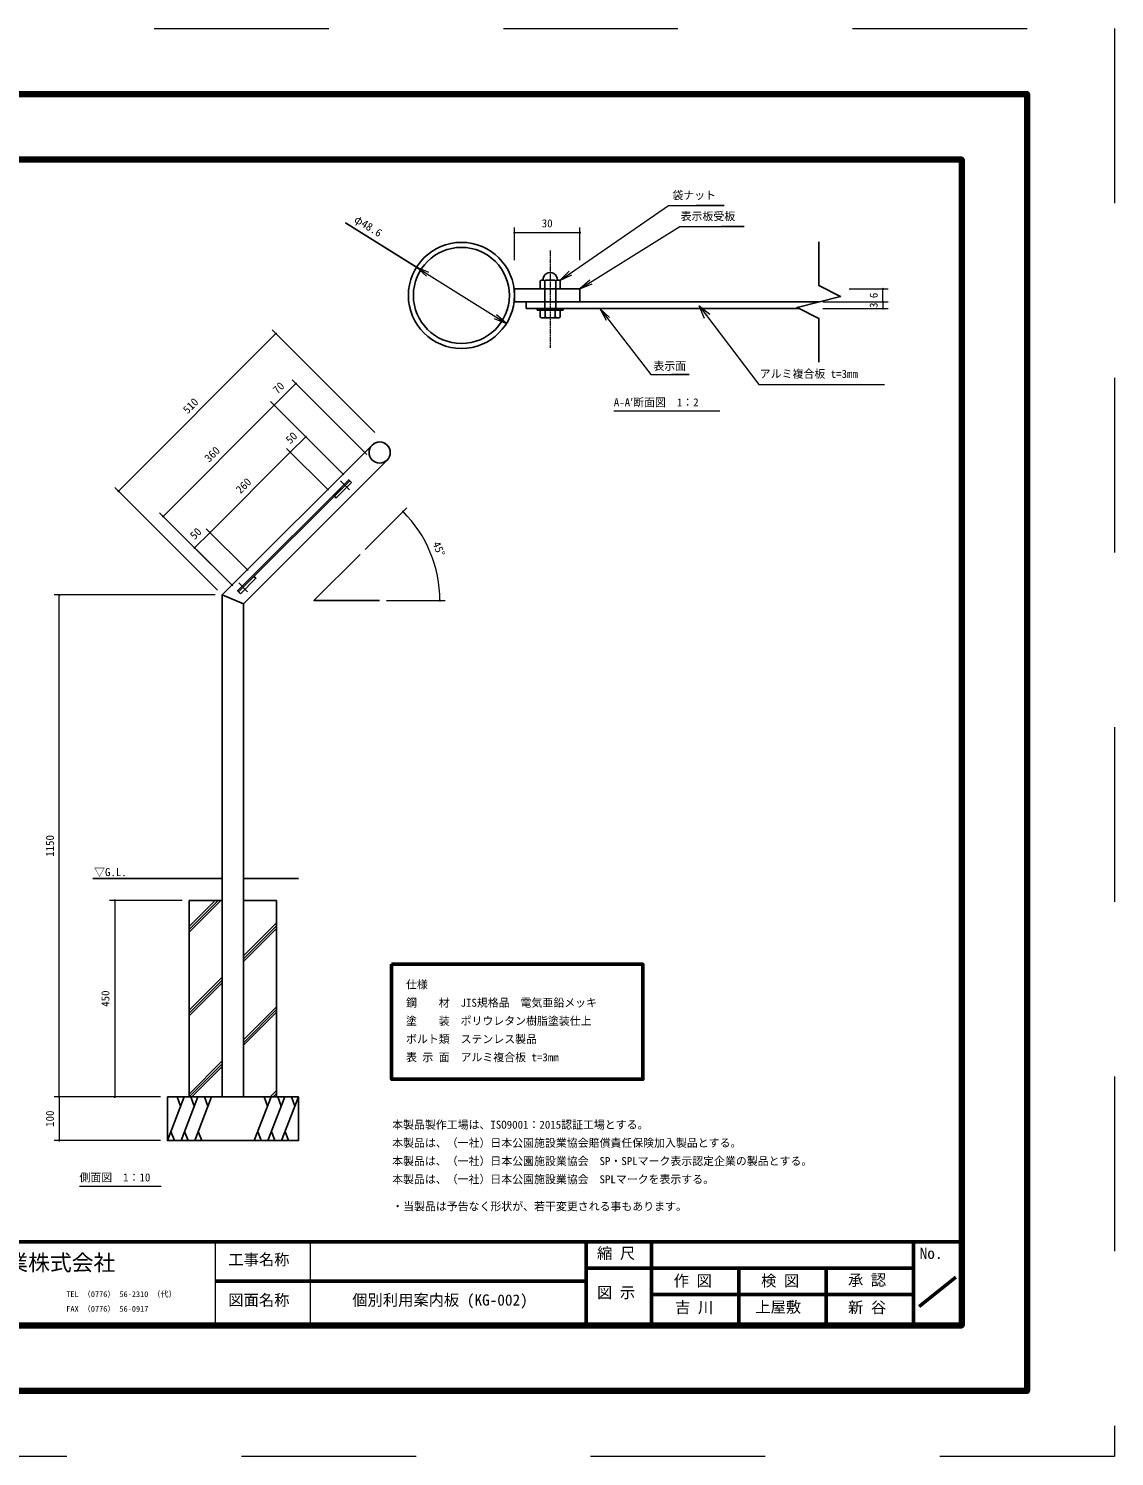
# Model space of a CAD drawing. Units: millimetres at full size, sheet at 1:10, with parts at other scales. Extents: x -200 to 4400, y -150 to 3120.
# Drawn here: x 1912 to 4400, y -150 to 3120 of the extents above; entities that cross this region are included whole.
import ezdxf
from ezdxf.enums import TextEntityAlignment as Align

# ---------------------------------------------------------------- set-up
doc = ezdxf.new("R2010")
doc.units = ezdxf.units.MM
doc.header["$LTSCALE"] = 10
doc.linetypes.add('USER1', pattern=[80, 40, -40])
doc.linetypes.add('USER2', pattern=[1.8, 1.2, -0.15, 0.3, -0.15])
for name, color, linetype, lineweight in [('D-BMK\u3000構造物基準線(中心線等)', 2, 'USER2', 13), ('D-STR-DIM\u3000寸法線、寸法値', 7, 'Continuous', 13), ('D-STR-HTXT\u3000旗上げ', 7, 'Continuous', 13), ('D-STR-TXT\u3000文字列', 7, 'Continuous', 13), ('D-STR\u3000構造物外形線', 1, 'Continuous', 25), ('D-TTL', 2, 'Continuous', 140), ('D-TTL-FRAM', 7, 'Continuous', 50), ('D-TTL-TXT', 7, 'Continuous', 13), ('V-nasSTD', 3, 'Continuous', 140)]:
    doc.layers.add(name, color=color, linetype=linetype, lineweight=lineweight)
doc.layers.add('D-DOC\u3000文章(説明、指示、参照事項等)', color=7, linetype='Continuous')
doc.styles.add('ＭＳ ゴシック', font='')
doc.styles.get('ＭＳ ゴシック').set_extended_font_data('MS Gothic')

# ---------------------------------------------------------------- blocks, each defined once
blk = doc.blocks.new('filled_dot')
at = {"color": 0, "linetype": 'Continuous', "lineweight": -2, "const_width": 1.25}
blk.add_lwpolyline([(-0.625, 0, 1), (0.625, 0, 1)], format="xyb", close=True, dxfattribs=at)
blk = doc.blocks.new('open_arrow')
at = {"color": 0, "linetype": 'Continuous', "lineweight": -2}
blk.add_lwpolyline([(7.5, 1.25), (0, 0), (7.5, -1.25)], dxfattribs=at)

msp = doc.modelspace()

# ---------------------------------------------------------------- linework, layer by layer
at = {"layer": 'D-BMK\u3000構造物基準線(中心線等)'}
msp.add_line((3107.39, 2611.63), (3107.39, 2388.63), dxfattribs=at)
at = {"layer": 'D-STR-DIM\u3000寸法線、寸法値'}
for p, q in [((2638.19, 2675.25), (3006.85, 2444.32)), ((2800.92, 2573.32), (2638.19, 2675.25)), ((3025.39, 2589.82), (3025.39, 2664.57)), ((3025.39, 2652.57), (3175.39, 2652.57)), ((3175.39, 2589.82), (3175.39, 2664.57)), ((3792.22, 2523.82), (3881.66, 2523.82)), ((3869.66, 2493.82), (3869.66, 2523.82)), ((3732.22, 2493.82), (3881.66, 2493.82)), ((3732.22, 2493.82), (3881.66, 2493.82)), ((3869.66, 2493.82), (3869.66, 2478.82)), ((3732.22, 2478.82), (3881.66, 2478.82)), ((2118.21, 2060.64), (2478.89, 2421.32)), ((2705.42, 2194.79), (2470.41, 2429.81)), ((2475.2, 2257.26), (2524.75, 2306.8)), ((2687.18, 2144.37), (2516.26, 2315.29)), ((2220.65, 2002.7), (2475.2, 2257.26)), ((2634.49, 2097.98), (2466.72, 2265.74)), ((2634.49, 2097.98), (2466.72, 2265.74)), ((2634.49, 2097.98), (2538.68, 2193.79)), ((2599.13, 2062.62), (2503.32, 2158.43)), ((2599.13, 2062.62), (2503.32, 2158.43)), ((2511.81, 2149.95), (2547.16, 2185.3)), ((2327.96, 1966.1), (2511.81, 2149.95)), ((2344.74, 1834.11), (2109.72, 2069.12)), ((2379.93, 1843.42), (2212.16, 2011.19)), ((2683.38, 1927.2), (2778.59, 2022.41)), ((2292.6, 1930.74), (2327.96, 1966.1)), ((2415.29, 1878.77), (2319.47, 1974.58)), ((2415.29, 1878.77), (2319.47, 1974.58)), ((2379.93, 1843.42), (2284.12, 1939.23)), ((2340.05, 1822.79), (1970.58, 1822.79)), ((1982.58, 673.41), (1982.58, 1822.79)), ((2732, 1809.82), (2866.65, 1809.82)), ((2264.35, 1123.41), (2097.64, 1123.41)), ((2109.64, 1123.41), (2109.64, 673.41)), ((2214.35, 673.41), (1970.58, 673.41)), ((2214.35, 673.41), (1970.58, 673.41)), ((1982.58, 673.41), (1982.58, 573.41)), ((2214.35, 673.41), (2097.64, 673.41)), ((2214.35, 573.41), (1970.58, 573.41))]:
    msp.add_line(p, q, dxfattribs=at)
msp.add_arc((2566, 1809.82), 288.65, 0, 45, dxfattribs=at)
at = {"layer": 'D-STR-HTXT\u3000旗上げ'}
for p, q in [((3460.57, 2456.38), (3448.94, 2485.18)), ((3448.94, 2485.18), (3473.41, 2466.06)), ((3448.94, 2485.18), (3466.99, 2461.22))]:
    msp.add_line(p, q, dxfattribs=at)
for points in [[(3129.03, 2543.04), (3378.39, 2714.61), (3505.67, 2714.61), (3442.03, 2714.61)], [(3175.39, 2523.82), (3404.4, 2666.61), (3551.7, 2666.61), (3499.89, 2666.61)], [(3220.96, 2478.84), (3338.09, 2327.49), (3425.81, 2327.49), (3385.61, 2327.49)], [(3448.94, 2485.18), (3584.97, 2304.66), (3873.48, 2304.66)]]:
    msp.add_lwpolyline(points, dxfattribs=at)
at = {"layer": 'D-STR-TXT\u3000文字列'}
for p, q in [((3253.03, 2244.36), (3495.98, 2244.36)), ((2028.87, 469.31), (2216.32, 469.31))]:
    msp.add_line(p, q, dxfattribs=at)
at = {"layer": 'D-STR\u3000構造物外形線'}
for p, q in [((3087.09, 2543.82), (3084.39, 2542.26)), ((3084.39, 2525.38), (3084.39, 2542.26)), ((3087.09, 2523.82), (3084.39, 2525.38)), ((3092.21, 2543.82), (3087.09, 2543.82)), ((3095.21, 2523.82), (3090.9, 2523.82)), ((3090.92, 2543.82), (3092.21, 2543.82)), ((3090.92, 2523.82), (3095.21, 2523.82)), ((3092.21, 2543.82), (3094.92, 2542.26)), ((3092.21, 2523.82), (3094.92, 2525.38)), ((3094.89, 2478.82), (3094.89, 2523.82)), ((3097.63, 2543.82), (3094.92, 2542.26)), ((3094.92, 2525.38), (3094.92, 2542.26)), ((3097.63, 2523.82), (3094.92, 2525.38)), ((3107.39, 2543.82), (3097.63, 2543.82)), ((3101.68, 2523.82), (3117.14, 2523.82)), ((3117.14, 2543.82), (3107.39, 2543.82)), ((3117.14, 2543.82), (3119.85, 2542.26)), ((3117.14, 2523.82), (3119.85, 2525.38)), ((3122.56, 2543.82), (3119.85, 2542.26)), ((3119.85, 2525.38), (3119.85, 2542.26)), ((3122.56, 2523.82), (3119.85, 2525.38)), ((3119.89, 2478.82), (3119.89, 2523.82)), ((3127.68, 2543.82), (3122.56, 2543.82)), ((3122.56, 2523.82), (3123.88, 2523.82)), ((3127.68, 2543.82), (3130.39, 2542.26)), ((3127.68, 2523.82), (3130.39, 2525.38)), ((3130.39, 2525.38), (3130.39, 2542.26)), ((3032.39, 2493.82), (3722.75, 2493.82)), ((3051.89, 2493.82), (3051.89, 2478.82)), ((3677.75, 2478.82), (3051.89, 2478.82)), ((3077.39, 2478.82), (3137.39, 2478.82)), ((3077.39, 2474.82), (3077.39, 2478.82)), ((3077.39, 2474.82), (3137.39, 2474.82)), ((3084.39, 2474.82), (3130.39, 2474.82)), ((3084.39, 2459.34), (3084.39, 2474.82)), ((3087.89, 2457.32), (3084.39, 2459.34)), ((3087.89, 2457.32), (3126.89, 2457.32)), ((3095.93, 2459.34), (3095.93, 2474.82)), ((3118.84, 2459.34), (3118.84, 2474.82)), ((3126.89, 2457.32), (3130.39, 2459.34)), ((3130.39, 2459.34), (3130.39, 2474.82)), ((3137.39, 2474.82), (3137.39, 2478.82)), ((2699.55, 2166.29), (2356.05, 1822.79)), ((2733.92, 2131.93), (2404.65, 1802.66)), ((2647.57, 2063.68), (2627.06, 2084.19)), ((2414.22, 1830.34), (2393.72, 1850.84)), ((2356.05, 1822.79), (2356.05, 673.41)), ((2356.05, 1822.79), (2404.65, 1802.66)), ((2404.65, 1802.66), (2404.65, 673.41)), ((2356.05, 1173.41), (2059.54, 1173.41)), ((2404.65, 1173.41), (2530.35, 1173.41)), ((2280.35, 673.41), (2280.35, 1123.41)), ((2280.35, 1123.41), (2356.05, 1123.41)), ((2280.35, 1051), (2352.77, 1123.41)), ((2280.35, 1057.06), (2346.7, 1123.41)), ((2280.35, 1063.81), (2339.95, 1123.41)), ((2404.65, 1123.41), (2480.35, 1123.41)), ((2480.35, 1123.41), (2480.35, 673.41)), ((2404.65, 996.28), (2480.35, 1071.98)), ((2404.65, 989.54), (2480.35, 1065.24)), ((2404.65, 983.47), (2480.35, 1059.17)), ((2280.35, 871.98), (2356.05, 947.68)), ((2280.35, 865.24), (2356.05, 940.94)), ((2280.35, 859.17), (2356.05, 934.87)), ((2404.65, 804.32), (2480.35, 880.02)), ((2404.65, 797.57), (2480.35, 873.27)), ((2404.65, 791.51), (2480.35, 867.21)), ((2280.35, 680.02), (2356.05, 755.72)), ((2280.49, 673.41), (2356.05, 748.97)), ((2286.56, 673.41), (2356.05, 742.91)), ((2465.71, 673.41), (2480.35, 688.06)), ((2230.35, 573.41), (2268.6, 673.41)), ((2260.6, 652.47), (2252.59, 673.41)), ((2261.68, 573.41), (2299.93, 673.41)), ((2480.35, 673.41), (2280.35, 673.41)), ((2480.35, 673.41), (2280.35, 673.41)), ((2291.92, 652.47), (2283.91, 673.41)), ((2293, 573.41), (2331.26, 673.41)), ((2323.25, 652.47), (2315.24, 673.41)), ((2404.65, 673.41), (2356.05, 673.41)), ((2429.45, 573.41), (2467.7, 673.41)), ((2459.7, 652.47), (2451.69, 673.41)), ((2460.78, 573.41), (2499.03, 673.41)), ((2472.45, 673.41), (2480.35, 681.31)), ((2478.52, 673.41), (2480.35, 675.24)), ((2491.02, 652.47), (2483.01, 673.41)), ((2492.1, 573.41), (2530.35, 673.41)), ((2522.35, 652.47), (2514.34, 673.41)), ((2238.36, 594.35), (2246.37, 573.41)), ((2269.69, 594.35), (2277.7, 573.41)), ((2301.01, 594.35), (2309.02, 573.41)), ((2437.46, 594.35), (2445.47, 573.41)), ((2468.79, 594.35), (2476.79, 573.41)), ((2500.11, 594.35), (2508.12, 573.41)), ((2530.35, 573.41), (2230.35, 573.41)), ((2530.35, 573.41), (2230.35, 573.41))]:
    msp.add_line(p, q, dxfattribs=at)
for points in [[(3722.75, 2631.32), (3722.75, 2531.32), (3772.75, 2506.32), (3672.75, 2481.32), (3722.75, 2456.32), (3722.75, 2356.32)], [(3107.39, 2523.82), (3025.39, 2523.82), (3025.39, 2493.82), (3175.39, 2493.82), (3175.39, 2523.82), (3101.68, 2523.82)], [(2672.06, 1915.88), (2566, 1809.82), (2716, 1809.82)]]:
    msp.add_lwpolyline(points, dxfattribs=at)
for points in [[(2647.92, 2084.54), (2645.8, 2086.66), (2391.24, 1832.1), (2393.36, 1829.98)], [(2652.17, 2080.3), (2647.92, 2084.54), (2612.57, 2049.18), (2616.81, 2044.94)], [(2397.61, 1825.74), (2393.36, 1829.98), (2428.72, 1865.34), (2432.96, 1861.09)], [(2230.35, 673.41), (2530.35, 673.41), (2530.35, 573.41), (2230.35, 573.41)]]:
    msp.add_lwpolyline(points, close=True, dxfattribs=at)
msp.add_circle((2716.74, 2149.11), 24.3, dxfattribs=at)
for centre, radius, start, end in [((2903.89, 2508.82), 121.5, 90, 270), ((2903.89, 2508.82), 110, 90, 270), ((2903.89, 2508.82), 121.5, 270, 90), ((2903.89, 2508.82), 110, 270, 90), ((3107.39, 2544.82), 16.5, 356.5254, 183.4746), ((3089.01, 2469.86), 12.59, 264.86213, 303.33063), ((3107.39, 2490.79), 33.47, 249.98784, 290.01216), ((3125.76, 2469.86), 12.59, 236.66937, 275.13787), ((2716.74, 2149.11), 24.3, 315, 135)]:
    msp.add_arc(centre, radius, start, end, dxfattribs=at)
at = {"layer": 'D-TTL'}
msp.add_lwpolyline([(0, 0), (4200, 0), (4200, 2970), (0, 2970)], close=True, dxfattribs=at)
at = {"layer": 'D-TTL-FRAM'}
for p, q in [((150, 341.22), (4050, 341.22)), ((3189.61, 341.22), (3189.61, 150)), ((3339.61, 341.22), (3339.61, 150)), ((3939.61, 341.22), (3939.61, 150)), ((3339.61, 281.22), (3189.61, 281.22)), ((3339.61, 281.22), (3939.61, 281.22)), ((3539.61, 150), (3539.61, 281.22)), ((3739.61, 281.22), (3739.61, 150)), ((3189.61, 251.22), (2339.61, 251.22)), ((3952.66, 193.47), (4036.66, 260.67)), ((3939.61, 221.22), (3339.61, 221.22))]:
    msp.add_line(p, q, dxfattribs=at)
at = {"layer": 'D-TTL-FRAM', "color": 2}
msp.add_lwpolyline([(2743.94, 977.12), (3319.83, 977.12), (3319.83, 713.82), (2743.94, 713.82)], close=True, dxfattribs=at)
at = {"layer": 'D-TTL-TXT'}
for p, q in [((2339.61, 341.22), (2339.61, 150)), ((2557.98, 150), (2557.98, 341.22))]:
    msp.add_line(p, q, dxfattribs=at)
at = {"layer": 'V-nasSTD', "color": 5, "linetype": 'USER1', "lineweight": 13}
msp.add_lwpolyline([(-200, -150), (-200, 3120), (4400, 3120), (4400, -150)], close=True, dxfattribs=at)
at = {"layer": 'V-nasSTD'}
msp.add_lwpolyline([(150, 150), (150, 2820), (4050, 2820), (4050, 150)], close=True, dxfattribs=at)

# ---------------------------------------------------------------- block references
at = {"layer": 'D-STR-DIM\u3000寸法線、寸法値', "xscale": 2, "yscale": 2}
msp.add_blockref('filled_dot', (3025.39, 2652.57), dxfattribs=at)
at = {"layer": 'D-STR-DIM\u3000寸法線、寸法値'}
for name, p, xscale, yscale, rotation in [('filled_dot', (3175.39, 2652.57), 2, 2, 180), ('open_arrow', (2800.92, 2573.32), 4, 4, 327.9), ('filled_dot', (3869.66, 2523.82), 2, 2, 270), ('filled_dot', (3869.66, 2493.82), 2, 2, 90), ('filled_dot', (3869.66, 2493.82), 2, 2, 270), ('open_arrow', (3006.85, 2444.32), 4, 4, 147.9), ('filled_dot', (3869.66, 2478.82), 2, 2, 90), ('filled_dot', (2478.89, 2421.32), 2, 2, 225), ('filled_dot', (2524.75, 2306.8), 2, 2, 225), ('filled_dot', (2475.2, 2257.26), 2, 2, 225), ('filled_dot', (2475.2, 2257.26), 2, 2, 45), ('filled_dot', (2547.16, 2185.3), 2, 2, 225), ('filled_dot', (2511.81, 2149.95), 2, 2, 45), ('filled_dot', (2511.81, 2149.95), 2, 2, 225), ('filled_dot', (2118.21, 2060.64), 2, 2, 45), ('filled_dot', (2220.65, 2002.7), 2, 2, 45), ('filled_dot', (2770.1, 2013.92), 2, 2, 313.5), ('filled_dot', (2327.96, 1966.1), 2, 2, 225), ('filled_dot', (2327.96, 1966.1), 2, 2, 45), ('filled_dot', (2292.6, 1930.74), 2, 2, 45), ('filled_dot', (1982.58, 1822.79), 2, 2, 270), ('filled_dot', (2854.65, 1809.82), 2, 2, 91.5), ('filled_dot', (2109.64, 1123.41), 2, 2, 270), ('filled_dot', (1982.58, 673.41), 2, 2, 90), ('filled_dot', (1982.58, 673.41), 2, 2, 270), ('filled_dot', (2109.64, 673.41), 2, 2, 90), ('filled_dot', (1982.58, 573.41), 2, 2, 90)]:
    msp.add_blockref(name, p, dxfattribs=dict(at, xscale=xscale, yscale=yscale, rotation=rotation))
at = {"layer": 'D-STR-HTXT\u3000旗上げ', "xscale": 4, "yscale": 4}
for p, rotation in [((3129.03, 2543.04), 34.5), ((3175.39, 2523.82), 31.9), ((3220.96, 2478.84), 307.7)]:
    msp.add_blockref('open_arrow', p, dxfattribs=dict(at, rotation=rotation))

# ---------------------------------------------------------------- texts
at = {"layer": 'D-DOC\u3000文章(説明、指示、参照事項等)', "style": 'ＭＳ ゴシック'}
for s, p in [('本製品製作工場は、ISO9001：2015認証工場とする。', (2745.28, 595.02)), ('本製品は、（一社）日本公園施設業協会賠償責任保険加入製品とする。', (2745.28, 553.36)), ('本製品は、（一社）日本公園施設業協会\u3000SP・SPLマーク表示認定企業の製品とする。', (2745.28, 511.69)), ('本製品は、（一社）日本公園施設業協会\u3000SPLマークを表示する。\u3000 ', (2745.28, 470.02)), ('・当製品は予告なく形状が、若干変更される事もあります。', (2745.39, 408.02))]:
    msp.add_text(s, height=18.33, dxfattribs=at).set_placement(p, align=Align.BOTTOM_LEFT)
at = {"layer": 'D-STR-DIM\u3000寸法線、寸法値', "style": 'ＭＳ ゴシック'}
for s, rotation, p in [('φ48.6', 327.936, (2690.46, 2667.74)), ('6', 90, (3848.28, 2508.82)), ('3', 90, (3848.28, 2486.32)), ('70', 45, (2484.86, 2297.15)), ('510', 45, (2283.43, 2256.1)), ('50', 45, (2514.37, 2182.74)), ('360', 45, (2332.81, 2145.1)), ('260', 45, (2404.77, 2073.14)), ('50', 45, (2295.17, 1963.54)), ('45°', 292.5, (2852.43, 1928.46)), ('1150', 90, (1961.2, 1248.1)), ('450', 90, (2088.26, 898.41)), ('100', 90, (1961.2, 623.41))]:
    msp.add_text(s, height=18.33, rotation=rotation, dxfattribs=at).set_placement(p, align=Align.MIDDLE_CENTER)
msp.add_text('30', height=18.33, dxfattribs=at).set_placement((3100.39, 2673.94), align=Align.MIDDLE_CENTER)
at = {"layer": 'D-STR-HTXT\u3000旗上げ', "style": 'ＭＳ ゴシック'}
for s, p in [('袋ナット', (3387.27, 2723.49)), ('表示板受板', (3406.15, 2675.48)), ('表示面', (3343.68, 2332.55)), ('アルミ複合板 t=3mm', (3587.37, 2314.55)), ('▽G.L.', (2062.29, 1173.41)), ('仕様', (2776.98, 916.05)), ('鋼\u3000\u3000材\u3000JIS規格品\u3000電気亜鉛メッキ', (2776.98, 874.39)), ('塗\u3000\u3000装\u3000ポリウレタン樹脂塗装仕上', (2776.98, 832.72)), ('ボルト類\u3000ステンレス製品', (2776.98, 791.05)), ('表 示 面\u3000アルミ複合板 t=3mm', (2776.98, 749.39))]:
    msp.add_text(s, height=18.33, dxfattribs=at).set_placement(p, align=Align.BOTTOM_LEFT)
at = {"layer": 'D-STR-TXT\u3000文字列', "style": 'ＭＳ ゴシック'}
for s, p in [('A-A′断面図\u30001：2', (3253.03, 2249.36)), ('側面図\u30001：10', (2028.87, 474.31))]:
    msp.add_text(s, height=18.33, dxfattribs=at).set_placement(p, align=Align.BOTTOM_LEFT)
at = {"layer": 'D-TTL-TXT', "style": 'ＭＳ ゴシック'}
for s, height, p in [('縮 尺', 25.66, (3214.57, 294.66)), ('No.', 25.66, (3953.82, 294.66)), ('上屋敷工業株式会社', 36.66, (1661.13, 264.41)), ('工事名称', 25.66, (2369.92, 280.3)), ('作 図', 25.66, (3390.31, 231.89)), ('検 図', 25.66, (3590.45, 231.89)), ('承 認', 25.66, (3789.57, 233.39)), ('TEL （0776） 56-2310 （代）', 13.2, (1998.8, 210.99)), ('図 示', 25.66, (3214.57, 204.87)), ('FAX （0776） 56-0917', 13.2, (1998.8, 177.41)), ('図面名称', 25.66, (2369.92, 187.7)), ('個別利用案内板 (KG-002)', 25.66, (2653.87, 187.7)), ('吉 川', 25.66, (3393.34, 170.88)), ('上屋敷', 25.66, (3577.26, 171.76)), ('新 谷', 25.66, (3789.57, 170.88))]:
    msp.add_text(s, height=height, dxfattribs=at).set_placement(p, align=Align.BOTTOM_LEFT)

doc.saveas('drawing.dxf')
